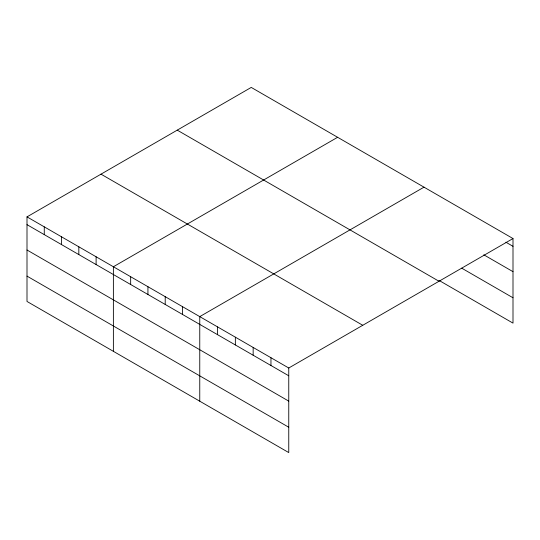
<?xml version="1.0" encoding="UTF-8"?>
<svg xmlns="http://www.w3.org/2000/svg" width="540" height="540" viewBox="0 0 540 540"><rect width="100%" height="100%" fill="white"/><g stroke="black" fill="none" stroke-linecap="round" stroke-linejoin="round"><path stroke-width="0.81" d="M27 216.878L288.758 368.003L288.758 452.581L27 301.455L27 216.878L251.242 87.419L513 238.545L513 323.123L438.952 280.368M337.622 137.288L113.38 266.753L113.38 351.331M424.001 187.157L199.76 316.622L199.76 401.2M288.758 368.003L513 238.545M505.879 242.21L513 246.321M483.806 254.813L513 271.667M461.734 268.178L513 297.776M177.242 130.14L439 281.266M101 174.157L362.758 325.283M27 224.66L288.758 375.786M27 250L288.758 401.126M27 276.115L288.758 427.241M270.959 357.73L270.959 365.506M253.159 347.45L253.159 355.232M235.359 337.176L235.359 344.952M217.559 326.903L217.559 334.679M182.486 306.646L182.486 314.429M165.213 296.676L165.213 304.452M147.933 286.7L147.933 294.476M130.66 276.723L130.66 284.506M96.106 256.777L96.106 264.553M78.827 246.8L78.827 254.583M61.553 236.831L61.553 244.607M44.273 226.854L44.273 234.63"/></g></svg>
